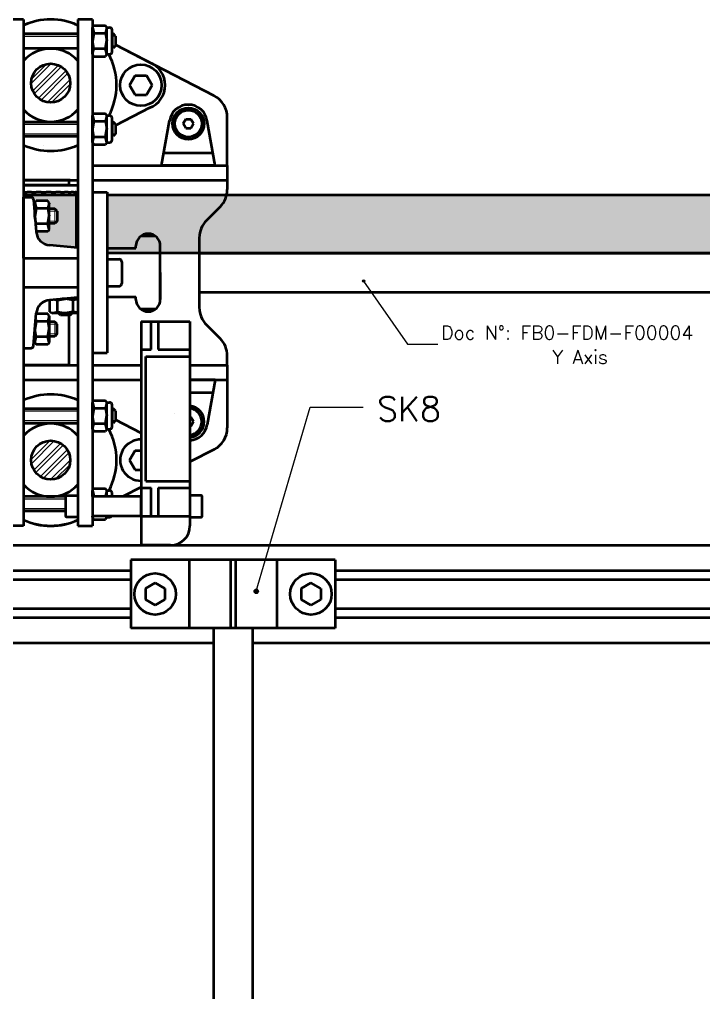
# Model space of a CAD drawing. Extents: x 28090 to 29926, y -10629 to -9321.
# Drawn here: x 28382.4 to 28522.8, y -9635.7 to -9435.9 of the extents above; entities that cross this region are included whole.
import ezdxf

# ---------------------------------------------------------------- set-up
doc = ezdxf.new("R2010")
doc.units = 0
doc.linetypes.add('CENTER', pattern=[50.8, 31.75, -6.35, 6.35, -6.35])
doc.linetypes.add('DASHED', pattern=[19.05, 12.7, -6.35])
for name, color, linetype, lineweight in [('Centro', 1, 'CENTER', 15), ('Cooler', 7, 'Continuous', 50), ('Fixação e Transmissão', 5, 'Continuous', 50), ('Guias', 30, 'Continuous', 50), ('Linha tracejada', 254, 'DASHED', 15), ('Perfis e Cantoneiras', 2, 'Continuous', 50), ('Peças Usinadas', 120, 'Continuous', 50)]:
    doc.layers.add(name, color=color, linetype=linetype, lineweight=lineweight)
doc.layers.add('Cotas', color=90, linetype='Continuous')
doc.layers.add('Hachura', color=9, linetype='Continuous')
doc.styles.get("Standard").update_dxf_attribs({"font": 'romans.shx'})

msp = doc.modelspace()

# ---------------------------------------------------------------- hatches: boundary and pattern name
at = {"layer": 'Cotas'}
h = msp.add_hatch(color=256, dxfattribs=at)
h.dxf.hatch_style = 1
h.paths.add_polyline_path([(28453.283, -9489.597, -0.2411741), (28453.176, -9489.807, -0.6113775), (28452.766, -9489.597, -1), (28453.283, -9489.597)])
h = msp.add_hatch(color=256, dxfattribs=at)
h.dxf.hatch_style = 1
h.paths.add_polyline_path([(28430.517, -9553.314, 0.2411741), (28430.706, -9553.684, 0.6113775), (28431.429, -9553.314, 1), (28430.517, -9553.314)])
at = {"layer": 'Hachura'}
h = msp.add_hatch(dxfattribs=at)
h.set_pattern_fill('ANSI32', color=256, scale=0.2)
h.paths.add_polyline_path([(28384.78, -9448.937, 1), (28392.78, -9448.937, 1), (28384.78, -9448.937)])
h = msp.add_hatch(dxfattribs=at)
h.set_pattern_fill('ANSI32', color=256, scale=0.2)
h.paths.add_polyline_path([(28384.78, -9526.368, 1), (28392.78, -9526.368, 1), (28384.78, -9526.368)])
at = {"layer": 'Peças Usinadas'}
h = msp.add_hatch(color=2, dxfattribs=at)
h.dxf.hatch_style = 1
h.paths.add_polyline_path([(28394.03, -9471.868), (28383.19, -9471.868), (28383.19, -9472.368), (28384.732, -9472.368, -0.3888787), (28385.23, -9472.825), (28385.291, -9473.518), (28385.546, -9473.518), (28385.791, -9473.093), (28388.2, -9473.093), (28388.446, -9473.518), (28388.446, -9474.768), (28389.59, -9474.768), (28390.09, -9475.268), (28390.09, -9477.268), (28389.59, -9477.768), (28388.446, -9477.768), (28388.446, -9479.018), (28388.2, -9479.444), (28385.809, -9479.444), (28385.815, -9479.516, 0.3639702), (28388.542, -9482.243), (28394.03, -9482.723), (28394.03, -9471.868)])
h = msp.add_hatch(color=2, dxfattribs=at)
h.dxf.hatch_style = 1
h.paths.add_polyline_path([(28394.37, -9471.868), (28394.03, -9471.868), (28394.03, -9482.723), (28394.37, -9482.753), (28394.37, -9471.868)])
h = msp.add_hatch(color=2, dxfattribs=at)
h.dxf.hatch_style = 1
h.paths.add_polyline_path([(28420.745, -9477.154), (28423.566, -9474.333, 0.1433499), (28424.914, -9471.868), (28400.37, -9471.868), (28400.37, -9482.868), (28406.28, -9482.868), (28406.28, -9482.368, -0.236068), (28407.28, -9480.368, -0.3333333), (28410.28, -9480.368, -0.236068), (28411.28, -9482.368), (28411.28, -9483.868), (28419.28, -9483.868), (28419.28, -9480.69, -0.1989124), (28420.745, -9477.154)])
h = msp.add_hatch(color=2, dxfattribs=at)
h.dxf.hatch_style = 1
h.paths.add_polyline_path([(28546.703, -9473.618), (28542.703, -9473.618, -0.4142136), (28541.703, -9472.618), (28541.703, -9471.868), (28424.914, -9471.868, -0.1433499), (28423.566, -9474.333), (28420.745, -9477.154, 0.1989124), (28419.28, -9480.69), (28419.28, -9483.868), (28546.703, -9483.868), (28546.703, -9477.868), (28546.703, -9473.618)])
h = msp.add_hatch(color=2, dxfattribs=at)
h.dxf.hatch_style = 1
h.paths.add_polyline_path([(28410.28, -9480.368), (28407.28, -9480.368, 0.236068), (28406.28, -9482.368), (28406.28, -9482.868), (28400.37, -9482.868), (28400.37, -9483.868), (28411.28, -9483.868), (28411.28, -9483.868), (28411.28, -9482.368, 0.236068), (28410.28, -9480.368)])

# ---------------------------------------------------------------- linework, layer by layer
at = {"layer": 'Centro', "ltscale": 0.1}
msp.add_line((28387.242, -9461.754), (28387.242, -9461.771), dxfattribs=at)
at = {"layer": 'Cooler'}
for p, q in [((28407.37, -9497.87), (28417.37, -9497.87)), ((28407.37, -9497.87), (28407.37, -9543.87)), ((28409.424, -9503.664), (28409.424, -9497.87)), ((28410.867, -9497.87), (28410.867, -9503.664)), ((28417.37, -9497.87), (28417.37, -9539.87)), ((28407.386, -9503.664), (28409.424, -9503.664)), ((28410.867, -9503.664), (28417.37, -9503.664)), ((28408.275, -9530.678), (28408.275, -9505.062)), ((28408.275, -9505.062), (28417.37, -9505.062)), ((28408.275, -9530.678), (28417.37, -9530.678)), ((28407.386, -9532.076), (28409.424, -9532.076)), ((28409.424, -9537.87), (28409.424, -9532.076)), ((28410.867, -9532.076), (28417.37, -9532.076)), ((28410.867, -9532.076), (28410.867, -9537.87)), ((28407.37, -9537.87), (28417.37, -9537.87)), ((28413.37, -9543.87), (28407.37, -9543.87))]:
    msp.add_line(p, q, dxfattribs=at)
msp.add_arc((28413.37, -9539.87), 4, 270, 360, dxfattribs=at)
at = {"layer": 'Cotas'}
for p, q in [((28453.025, -9489.597), (28462.058, -9502.525)), ((28462.058, -9502.525), (28468.233, -9502.525)), ((28430.973, -9553.314), (28442.028, -9515.529)), ((28442.028, -9515.529), (28452.92, -9515.529))]:
    msp.add_line(p, q, dxfattribs=at)
for centre, radius in [((28453.025, -9489.597), 0.259), ((28430.973, -9553.314), 0.456)]:
    msp.add_circle(centre, radius, dxfattribs=at)
at = {"layer": 'Fixação e Transmissão'}
for p, q in [((28383.19, -9438.768), (28394.37, -9438.768)), ((28397.37, -9437.518), (28397.616, -9437.093)), ((28397.37, -9443.018), (28397.37, -9437.518)), ((28397.37, -9437.518), (28397.616, -9438.681)), ((28397.616, -9438.681), (28397.37, -9440.268)), ((28397.616, -9437.093), (28400.025, -9437.093)), ((28397.616, -9438.681), (28400.025, -9438.681)), ((28400.27, -9437.518), (28400.025, -9437.093)), ((28400.27, -9437.518), (28400.025, -9438.681)), ((28400.025, -9438.681), (28400.27, -9440.268)), ((28400.27, -9443.018), (28400.27, -9437.518)), ((28400.27, -9437.518), (28400.87, -9437.518)), ((28401.37, -9442.518), (28401.37, -9438.018)), ((28401.59, -9438.768), (28401.37, -9438.768)), ((28402.09, -9439.268), (28401.59, -9438.768)), ((28397.616, -9441.856), (28397.37, -9440.268)), ((28400.025, -9441.856), (28400.27, -9440.268)), ((28402.09, -9439.268), (28402.09, -9441.268)), ((28383.19, -9441.768), (28394.37, -9441.768)), ((28397.37, -9443.018), (28397.616, -9441.856)), ((28397.616, -9441.856), (28400.025, -9441.856)), ((28400.27, -9443.018), (28400.025, -9441.856)), ((28401.59, -9441.768), (28401.37, -9441.768)), ((28402.09, -9441.268), (28401.59, -9441.768)), ((28409.086, -9444.706), (28402.09, -9441.093)), ((28397.37, -9443.018), (28397.616, -9443.444)), ((28397.616, -9443.444), (28400.025, -9443.444)), ((28400.27, -9443.018), (28400.025, -9443.444)), ((28400.27, -9443.018), (28400.87, -9443.018)), ((28406.125, -9447.368), (28404.971, -9449.368)), ((28408.435, -9447.368), (28409.59, -9449.368)), ((28406.125, -9451.368), (28404.971, -9449.368)), ((28408.435, -9451.368), (28409.59, -9449.368)), ((28408.435, -9451.368), (28408.435, -9451.368)), ((28409.086, -9454.031), (28402.09, -9457.644)), ((28383.19, -9456.868), (28394.37, -9456.868)), ((28397.37, -9455.618), (28397.616, -9455.193)), ((28397.37, -9461.118), (28397.37, -9455.618)), ((28397.37, -9455.618), (28397.616, -9456.781)), ((28397.616, -9456.781), (28397.37, -9458.368)), ((28397.616, -9455.193), (28400.025, -9455.193)), ((28397.616, -9456.781), (28400.025, -9456.781)), ((28400.27, -9455.618), (28400.025, -9455.193)), ((28400.27, -9455.618), (28400.025, -9456.781)), ((28400.025, -9456.781), (28400.27, -9458.368)), ((28400.27, -9461.118), (28400.27, -9455.618)), ((28400.27, -9455.618), (28400.87, -9455.618)), ((28401.37, -9460.618), (28401.37, -9456.118)), ((28401.59, -9456.868), (28401.37, -9456.868)), ((28402.09, -9457.368), (28401.59, -9456.868)), ((28416.501, -9456.352), (28415.972, -9457.268)), ((28417.559, -9456.352), (28418.088, -9457.268)), ((28397.616, -9459.956), (28397.37, -9458.368)), ((28400.025, -9459.956), (28400.27, -9458.368)), ((28402.09, -9457.368), (28402.09, -9459.368)), ((28411.777, -9458.858), (28411.777, -9458.858)), ((28416.501, -9458.184), (28415.972, -9457.268)), ((28417.559, -9458.184), (28418.088, -9457.268)), ((28383.19, -9459.868), (28394.37, -9459.868)), ((28397.37, -9461.118), (28397.616, -9459.956)), ((28397.616, -9459.956), (28400.025, -9459.956)), ((28400.27, -9461.118), (28400.025, -9459.956)), ((28401.59, -9459.868), (28401.37, -9459.868)), ((28402.09, -9459.368), (28401.59, -9459.868)), ((28397.37, -9461.118), (28397.616, -9461.544)), ((28397.616, -9461.544), (28400.025, -9461.544)), ((28400.27, -9461.118), (28400.025, -9461.544)), ((28400.27, -9461.118), (28400.87, -9461.118)), ((28394.03, -9471.368), (28394.03, -9482.723)), ((28385.546, -9473.518), (28385.291, -9473.518)), ((28385.546, -9473.518), (28385.791, -9473.093)), ((28385.546, -9476.432), (28385.546, -9473.518)), ((28385.546, -9473.518), (28385.791, -9474.681)), ((28385.791, -9474.681), (28385.546, -9476.268)), ((28388.2, -9473.093), (28385.791, -9473.093)), ((28388.2, -9474.681), (28385.791, -9474.681)), ((28388.446, -9473.518), (28388.2, -9473.093)), ((28388.446, -9473.518), (28388.2, -9474.681)), ((28388.2, -9474.681), (28388.446, -9476.268)), ((28388.446, -9479.018), (28388.446, -9473.518)), ((28389.59, -9474.768), (28388.446, -9474.768)), ((28390.09, -9475.268), (28389.59, -9474.768)), ((28385.791, -9477.856), (28385.546, -9476.268)), ((28388.2, -9477.856), (28388.446, -9476.268)), ((28390.09, -9475.268), (28390.09, -9477.268)), ((28385.706, -9478.261), (28385.791, -9477.856)), ((28388.2, -9477.856), (28385.791, -9477.856)), ((28388.446, -9479.018), (28388.2, -9477.856)), ((28389.59, -9477.768), (28388.446, -9477.768)), ((28390.09, -9477.268), (28389.59, -9477.768)), ((28388.2, -9479.444), (28385.791, -9479.444)), ((28388.446, -9479.018), (28388.2, -9479.444)), ((28400.37, -9485.118), (28400.37, -9490.618)), ((28403.37, -9485.618), (28403.37, -9490.118)), ((28388.669, -9493.483), (28388.615, -9493.514)), ((28388.615, -9495.923), (28388.615, -9493.514)), ((28389.648, -9493.397), (28390.202, -9493.514)), ((28390.202, -9493.514), (28391.79, -9493.268)), ((28390.202, -9495.923), (28390.202, -9493.514)), ((28394.37, -9493.268), (28391.118, -9493.268)), ((28393.378, -9493.514), (28391.79, -9493.268)), ((28394.37, -9493.304), (28393.378, -9493.514)), ((28393.378, -9495.923), (28393.378, -9493.514)), ((28388.2, -9496.293), (28385.791, -9496.293)), ((28388.446, -9496.718), (28388.2, -9496.293)), ((28388.446, -9496.718), (28388.2, -9497.881)), ((28388.446, -9496.718), (28388.446, -9502.218)), ((28389.04, -9496.168), (28388.615, -9495.923)), ((28389.04, -9496.168), (28390.202, -9495.923)), ((28394.37, -9496.168), (28389.04, -9496.168)), ((28390.202, -9495.923), (28391.79, -9496.168)), ((28390.79, -9496.568), (28390.39, -9496.168)), ((28392.79, -9496.568), (28390.79, -9496.568)), ((28393.378, -9495.923), (28391.79, -9496.168)), ((28392.79, -9496.568), (28393.19, -9496.168)), ((28394.37, -9496.133), (28393.378, -9495.923)), ((28385.791, -9497.881), (28385.546, -9499.468)), ((28385.706, -9497.476), (28385.791, -9497.881)), ((28388.2, -9497.881), (28385.791, -9497.881)), ((28388.2, -9497.881), (28388.446, -9499.468)), ((28389.59, -9497.968), (28388.446, -9497.968)), ((28390.09, -9498.468), (28389.59, -9497.968)), ((28390.09, -9500.468), (28390.09, -9498.468)), ((28385.546, -9499.305), (28385.546, -9502.218)), ((28385.791, -9501.056), (28385.546, -9499.468)), ((28388.2, -9501.056), (28388.446, -9499.468)), ((28390.09, -9500.468), (28389.59, -9500.968)), ((28385.546, -9502.218), (28385.291, -9502.218)), ((28385.546, -9502.218), (28385.791, -9501.056)), ((28385.546, -9502.218), (28385.791, -9502.644)), ((28388.2, -9501.056), (28385.791, -9501.056)), ((28388.2, -9502.644), (28385.791, -9502.644)), ((28388.446, -9502.218), (28388.2, -9501.056)), ((28388.446, -9502.218), (28388.2, -9502.644)), ((28389.59, -9500.968), (28388.446, -9500.968)), ((28397.37, -9514.518), (28397.616, -9514.093)), ((28397.37, -9520.018), (28397.37, -9514.518)), ((28397.37, -9514.518), (28397.616, -9515.681)), ((28397.616, -9514.093), (28400.025, -9514.093)), ((28400.27, -9514.518), (28400.025, -9514.093)), ((28400.27, -9514.518), (28400.025, -9515.681)), ((28400.27, -9520.018), (28400.27, -9514.518)), ((28400.27, -9514.518), (28400.87, -9514.518)), ((28383.19, -9515.768), (28394.37, -9515.768)), ((28397.616, -9515.681), (28397.37, -9517.268)), ((28397.616, -9515.681), (28400.025, -9515.681)), ((28400.025, -9515.681), (28400.27, -9517.268)), ((28401.37, -9519.518), (28401.37, -9515.018)), ((28401.59, -9515.768), (28401.37, -9515.768)), ((28402.09, -9516.268), (28401.59, -9515.768)), ((28402.09, -9516.268), (28402.09, -9518.268)), ((28414.277, -9516.879), (28414.277, -9516.879)), ((28383.19, -9518.768), (28394.37, -9518.768)), ((28397.616, -9518.856), (28397.37, -9517.268)), ((28397.37, -9520.018), (28397.616, -9518.856)), ((28397.616, -9518.856), (28400.025, -9518.856)), ((28400.025, -9518.856), (28400.27, -9517.268)), ((28400.27, -9520.018), (28400.025, -9518.856)), ((28401.59, -9518.768), (28401.37, -9518.768)), ((28402.09, -9518.268), (28401.59, -9518.768)), ((28407.37, -9520.82), (28402.09, -9518.093)), ((28417.559, -9517.552), (28418.088, -9518.468)), ((28417.559, -9519.384), (28418.088, -9518.468)), ((28397.37, -9520.018), (28397.616, -9520.444)), ((28397.616, -9520.444), (28400.025, -9520.444)), ((28400.27, -9520.018), (28400.025, -9520.444)), ((28400.27, -9520.018), (28400.87, -9520.018)), ((28406.125, -9524.368), (28404.971, -9526.368)), ((28406.125, -9528.368), (28404.971, -9526.368)), ((28397.37, -9532.618), (28397.616, -9532.193)), ((28397.37, -9532.618), (28397.616, -9533.781)), ((28397.37, -9533.87), (28397.37, -9532.618)), ((28397.616, -9532.193), (28400.025, -9532.193)), ((28400.27, -9532.618), (28400.025, -9532.193)), ((28400.27, -9532.618), (28400.025, -9533.781)), ((28400.27, -9532.618), (28400.87, -9532.618)), ((28400.27, -9533.87), (28400.27, -9532.618)), ((28407.37, -9531.917), (28403.588, -9533.87)), ((28391.87, -9533.868), (28383.19, -9533.868)), ((28407.37, -9533.87), (28397.37, -9533.87)), ((28397.37, -9533.87), (28397.37, -9533.87)), ((28397.616, -9533.781), (28397.602, -9533.87)), ((28397.616, -9533.781), (28400.025, -9533.781)), ((28400.025, -9533.781), (28400.039, -9533.87)), ((28401.37, -9533.87), (28401.37, -9533.118)), ((28401.59, -9533.868), (28401.37, -9533.868)), ((28401.592, -9533.87), (28401.59, -9533.868)), ((28407.37, -9537.87), (28407.37, -9533.87)), ((28391.87, -9536.868), (28383.19, -9536.868)), ((28397.37, -9538.118), (28397.37, -9537.87)), ((28397.37, -9538.118), (28397.423, -9537.87)), ((28407.37, -9537.87), (28397.37, -9537.87)), ((28397.37, -9538.118), (28397.616, -9538.544)), ((28397.616, -9538.544), (28400.025, -9538.544)), ((28400.27, -9538.118), (28400.025, -9538.544)), ((28400.27, -9538.118), (28400.218, -9537.87)), ((28400.27, -9538.118), (28400.27, -9537.87)), ((28400.27, -9538.118), (28400.87, -9538.118)), ((28447.201, -9546.868), (28405.201, -9546.868)), ((28405.201, -9546.868), (28405.201, -9560.868)), ((28417.201, -9546.868), (28417.201, -9560.868)), ((28425.701, -9546.868), (28425.701, -9560.868)), ((28426.701, -9546.868), (28426.701, -9560.868)), ((28435.201, -9546.868), (28435.201, -9560.868)), ((28447.201, -9546.868), (28447.201, -9560.868)), ((28408.201, -9552.714), (28410.201, -9551.559)), ((28412.201, -9552.714), (28410.201, -9551.559)), ((28440.201, -9552.714), (28442.201, -9551.559)), ((28444.201, -9552.714), (28442.201, -9551.559)), ((28408.201, -9555.023), (28410.201, -9556.178)), ((28412.201, -9555.023), (28410.201, -9556.178)), ((28440.201, -9555.023), (28442.201, -9556.178)), ((28444.201, -9555.023), (28442.201, -9556.178)), ((28444.201, -9555.023), (28444.201, -9555.023)), ((28447.201, -9560.868), (28405.201, -9560.868))]:
    msp.add_line(p, q, dxfattribs=at)
at = {"layer": 'Fixação e Transmissão', "ltscale": 0.1}
for p, q in [((28406.125, -9447.368), (28408.435, -9447.368)), ((28406.125, -9451.368), (28408.435, -9451.368)), ((28416.501, -9456.352), (28417.559, -9456.352)), ((28416.501, -9458.184), (28417.559, -9458.184)), ((28400.37, -9485.118), (28402.87, -9485.118)), ((28400.37, -9490.618), (28402.87, -9490.618)), ((28417.37, -9517.552), (28417.559, -9517.552)), ((28417.37, -9519.384), (28417.559, -9519.384)), ((28406.125, -9524.368), (28407.37, -9524.368)), ((28406.125, -9528.368), (28407.37, -9528.368)), ((28408.201, -9552.714), (28408.201, -9555.023)), ((28412.201, -9552.714), (28412.201, -9555.023)), ((28440.201, -9552.714), (28440.201, -9555.023)), ((28444.201, -9552.714), (28444.201, -9555.023))]:
    msp.add_line(p, q, dxfattribs=at)
at = {"layer": 'Fixação e Transmissão', "color": 7}
for p, q in [((28392.53, -9468.868), (28383.19, -9468.868)), ((28392.783, -9468.868), (28383.19, -9468.868)), ((28392.53, -9469.868), (28383.19, -9469.868)), ((28392.53, -9506.868), (28383.19, -9506.868))]:
    msp.add_line(p, q, dxfattribs=at)
at = {"layer": 'Fixação e Transmissão', "color": 7, "ltscale": 0.1}
for p, q in [((28392.53, -9469.868), (28392.53, -9468.868)), ((28392.53, -9506.868), (28392.53, -9496.568))]:
    msp.add_line(p, q, dxfattribs=at)
at = {"layer": 'Fixação e Transmissão', "flags": 128}
msp.add_lwpolyline([(28383.19, -9469.868), (28394.37, -9469.868)], dxfattribs=at)
for points in [[(28394.37, -9538.12), (28392.12, -9538.12, -0.4142136), (28391.87, -9537.87), (28391.87, -9533.87, -0.4142136), (28392.12, -9533.62), (28394.37, -9533.62)], [(28417.37, -9538.12), (28419.62, -9538.12, 0.4142136), (28419.87, -9537.87), (28419.87, -9533.87, 0.4142136), (28419.62, -9533.62), (28417.37, -9533.62)]]:
    msp.add_lwpolyline(points, format="xyb", close=True, dxfattribs=at)
at = {"layer": 'Fixação e Transmissão'}
for centre, radius in [((28407.28, -9449.368), 4.25), ((28417.03, -9457.268), 2.75), ((28410.201, -9553.868), 4.25), ((28442.201, -9553.868), 4.25)]:
    msp.add_circle(centre, radius, dxfattribs=at)
for centre, radius, start, end in [((28388.78, -9449.368), 13.5, 65.53819, 114.46181), ((28400.87, -9438.018), 0.5, 0, 90), ((28400.87, -9442.518), 0.5, 270, 360), ((28388.78, -9449.368), 13.5, 0, 28.05834), ((28407.28, -9449.368), 5, 291.17688, 68.82312), ((28388.78, -9449.368), 13.5, 332.42153, 360), ((28400.87, -9456.118), 0.5, 0, 90), ((28400.87, -9460.618), 0.5, 270, 360), ((28388.78, -9449.368), 13.5, 245.53819, 294.46181), ((28402.87, -9485.618), 0.5, 360, 90), ((28402.87, -9490.118), 0.5, 270, 360), ((28388.78, -9526.368), 13.5, 65.53819, 114.46181), ((28400.87, -9515.018), 0.5, 0, 90), ((28417.03, -9518.468), 2.75, 277.10565, 82.89435), ((28388.78, -9526.368), 13.5, 360, 28.05834), ((28400.87, -9519.518), 0.5, 270, 360), ((28407.28, -9526.368), 4.25, 88.7843, 271.2157), ((28388.78, -9526.368), 13.5, 332.42153, 360), ((28400.87, -9533.118), 0.5, 0, 90), ((28388.78, -9526.368), 13.5, 245.53819, 294.46181), ((28400.87, -9537.618), 0.5, 270, 329.78628)]:
    msp.add_arc(centre, radius, start, end, dxfattribs=at)
for points, degree in [([(28383.19, -9471.368), (28383.534, -9471.368), (28383.953, -9471.368)], 2), ([(28384.864, -9471.368), (28384.389, -9471.368), (28383.953, -9471.368)], 2), ([(28384.864, -9471.368), (28385.322, -9471.368), (28385.805, -9471.368)], 2), ([(28386.827, -9471.368), (28386.308, -9471.368), (28385.805, -9471.368)], 2), ([(28386.827, -9471.368), (28387.826, -9471.368)], 1), ([(28388.858, -9471.368), (28388.347, -9471.368), (28387.826, -9471.368)], 2), ([(28388.858, -9471.368), (28389.349, -9471.368), (28389.818, -9471.368)], 2), ([(28390.759, -9471.368), (28390.306, -9471.368), (28389.818, -9471.368)], 2), ([(28390.759, -9471.368), (28391.194, -9471.368), (28391.586, -9471.368)], 2), ([(28392.344, -9471.368), (28391.994, -9471.368), (28391.586, -9471.368)], 2), ([(28392.344, -9471.368), (28392.681, -9471.368), (28392.957, -9471.368)], 2), ([(28393.458, -9471.368), (28393.244, -9471.368), (28392.957, -9471.368)], 2), ([(28393.458, -9471.368), (28393.664, -9471.368), (28393.797, -9471.368)], 2), ([(28393.992, -9471.368), (28393.935, -9471.368), (28393.797, -9471.368)], 2), ([(28393.992, -9471.368), (28394.37, -9471.368), (28394.37, -9471.368)], 2)]:
    msp.add_open_spline(points, degree=degree, dxfattribs=at)
at = {"layer": 'Guias'}
for p, q in [((28410.28, -9480.368), (28407.28, -9480.368)), ((28411.28, -9493.368), (28411.28, -9482.368)), ((28410.28, -9495.368), (28407.28, -9495.368))]:
    msp.add_line(p, q, dxfattribs=at)
for centre in [(28388.78, -9448.937), (28388.78, -9526.368)]:
    msp.add_circle(centre, 4, dxfattribs=at)
for centre, start, end in [((28388.78, -9449.368), 41.81031, 138.18969), ((28388.78, -9449.368), 221.81031, 318.18969), ((28388.78, -9526.368), 41.81031, 138.18969), ((28388.78, -9526.368), 221.81031, 318.18969)]:
    msp.add_arc(centre, 7.5, start, end, dxfattribs=at)
at = {"layer": 'Hachura'}
for p, q in [((28383.19, -9439.268), (28394.37, -9439.268)), ((28383.19, -9457.368), (28394.37, -9457.368)), ((28383.19, -9459.368), (28394.37, -9459.368)), ((28383.19, -9516.268), (28394.37, -9516.268)), ((28383.19, -9518.268), (28394.37, -9518.268)), ((28391.87, -9534.368), (28383.19, -9534.368)), ((28391.87, -9536.368), (28383.19, -9536.368))]:
    msp.add_line(p, q, dxfattribs=at)
at = {"layer": 'Linha tracejada'}
for p, q in [((28401.59, -9441.768), (28401.59, -9438.768)), ((28402.09, -9439.268), (28401.37, -9439.268)), ((28402.09, -9441.268), (28401.37, -9441.268)), ((28401.59, -9459.868), (28401.59, -9456.868)), ((28402.09, -9457.368), (28401.37, -9457.368)), ((28402.09, -9459.368), (28401.37, -9459.368)), ((28389.59, -9477.768), (28389.59, -9474.768)), ((28390.09, -9475.268), (28388.446, -9475.268)), ((28390.09, -9477.268), (28388.446, -9477.268)), ((28390.79, -9496.568), (28390.79, -9496.168)), ((28392.79, -9496.568), (28392.79, -9496.168)), ((28390.09, -9498.468), (28388.446, -9498.468)), ((28389.59, -9497.968), (28389.59, -9500.968)), ((28390.09, -9500.468), (28388.446, -9500.468)), ((28402.09, -9516.268), (28401.37, -9516.268)), ((28401.59, -9518.768), (28401.59, -9515.768)), ((28402.09, -9518.268), (28401.37, -9518.268)), ((28401.59, -9533.87), (28401.59, -9533.868))]:
    msp.add_line(p, q, dxfattribs=at)
at = {"layer": 'Perfis e Cantoneiras'}
for p, q in [((28411.53, -9465.868), (28413.172, -9456.695)), ((28422.53, -9465.868), (28420.888, -9456.695)), ((28412, -9463.243), (28422.06, -9463.243)), ((28422.53, -9465.868), (28411.53, -9465.868)), ((28383.19, -9484.868), (28383.19, -9472.368)), ((28383.19, -9472.368), (28384.732, -9472.368)), ((28385.23, -9472.825), (28385.815, -9479.516)), ((28394.37, -9482.753), (28388.542, -9482.243)), ((28383.19, -9490.868), (28383.19, -9503.368)), ((28394.37, -9492.984), (28388.542, -9493.494)), ((28385.23, -9502.912), (28385.815, -9496.221)), ((28383.19, -9503.368), (28384.732, -9503.368)), ((28422.53, -9509.868), (28417.37, -9509.868)), ((28422.53, -9509.868), (28420.888, -9519.041)), ((28417.37, -9512.494), (28422.06, -9512.494)), ((28360.65, -9543.868), (28556.703, -9543.868)), ((28313.205, -9549.068), (28405.201, -9549.068)), ((28313.205, -9550.868), (28405.201, -9550.868)), ((28447.201, -9549.068), (28556.703, -9549.068)), ((28447.201, -9550.868), (28556.703, -9550.868)), ((28363.203, -9556.868), (28405.201, -9556.868)), ((28447.201, -9556.868), (28556.703, -9556.868)), ((28363.203, -9558.668), (28405.201, -9558.668)), ((28447.201, -9558.668), (28556.703, -9558.668)), ((28363.203, -9563.868), (28422.171, -9563.868)), ((28430.171, -9563.868), (28556.703, -9563.868))]:
    msp.add_line(p, q, dxfattribs=at)
at = {"layer": 'Perfis e Cantoneiras', "color": 7}
for p, q in [((28422.171, -9560.868), (28422.203, -9799.868)), ((28430.171, -9560.868), (28430.203, -9799.868))]:
    msp.add_line(p, q, dxfattribs=at)
at = {"layer": 'Perfis e Cantoneiras'}
msp.add_circle((28417.03, -9457.268), 3.256, dxfattribs=at)
for centre, radius, start, end in [((28417.03, -9457.268), 3.9, 8.44946, 171.55054), ((28384.732, -9472.868), 0.5, 5, 90), ((28388.804, -9479.255), 3, 185, 265), ((28388.804, -9496.482), 3, 95, 175), ((28384.732, -9502.868), 0.5, 270, 355), ((28417.03, -9518.468), 3.256, 275.99633, 84.00367), ((28417.03, -9518.468), 3.9, 275.00387, 351.55054)]:
    msp.add_arc(centre, radius, start, end, dxfattribs=at)
at = {"layer": 'Peças Usinadas'}
for p, q in [((28383.19, -9435.868), (28380.19, -9435.868)), ((28383.19, -9435.868), (28383.19, -9539.868)), ((28394.37, -9435.868), (28394.37, -9539.868)), ((28397.37, -9435.868), (28394.37, -9435.868)), ((28397.37, -9435.868), (28397.37, -9533.87)), ((28422.324, -9451.542), (28402.09, -9441.093)), ((28425.03, -9465.868), (28425.03, -9455.984)), ((28397.37, -9465.868), (28425.03, -9465.868)), ((28425.03, -9465.868), (28425.03, -9468.868)), ((28383.19, -9468.868), (28394.37, -9468.868)), ((28397.37, -9468.868), (28425.03, -9468.868)), ((28425.03, -9468.868), (28425.03, -9470.797)), ((28383.19, -9471.868), (28394.37, -9471.868)), ((28397.37, -9471.368), (28400.37, -9471.368)), ((28400.37, -9471.368), (28400.37, -9504.368)), ((28400.37, -9471.868), (28541.703, -9471.868)), ((28423.566, -9474.333), (28420.745, -9477.154)), ((28419.28, -9480.69), (28419.28, -9495.047)), ((28406.28, -9482.868), (28406.28, -9482.368)), ((28411.28, -9487.868), (28411.28, -9482.368)), ((28383.19, -9484.868), (28394.37, -9484.868)), ((28546.703, -9483.868), (28400.37, -9483.868)), ((28411.28, -9487.868), (28411.28, -9493.368)), ((28411.28, -9493.368), (28411.28, -9487.868)), ((28383.19, -9490.868), (28394.37, -9490.868)), ((28406.28, -9493.368), (28406.28, -9492.868)), ((28423.566, -9501.404), (28420.745, -9498.583)), ((28397.37, -9504.368), (28400.37, -9504.368)), ((28383.19, -9506.868), (28394.37, -9506.868)), ((28397.37, -9506.868), (28407.37, -9506.868)), ((28417.37, -9506.868), (28425.03, -9506.868)), ((28425.03, -9506.868), (28425.03, -9504.94)), ((28425.03, -9506.868), (28425.03, -9509.868)), ((28383.19, -9509.868), (28394.37, -9509.868)), ((28397.37, -9509.868), (28407.37, -9509.868)), ((28417.37, -9509.868), (28425.03, -9509.868)), ((28425.03, -9509.868), (28425.03, -9519.753)), ((28422.324, -9524.195), (28417.37, -9526.753)), ((28407.37, -9531.917), (28403.588, -9533.87)), ((28397.37, -9533.87), (28397.37, -9539.868)), ((28383.19, -9539.868), (28380.19, -9539.868)), ((28394.37, -9539.868), (28397.37, -9539.868))]:
    msp.add_line(p, q, dxfattribs=at)
at = {"layer": 'Peças Usinadas', "ltscale": 0.1}
for p, q in [((28400.37, -9482.868), (28406.28, -9482.868)), ((28400.37, -9492.868), (28406.28, -9492.868))]:
    msp.add_line(p, q, dxfattribs=at)
at = {"layer": 'Peças Usinadas', "color": 7, "ltscale": 0.25}
for p, q in [((28419.28, -9483.868), (28546.703, -9483.868)), ((28419.28, -9491.868), (28546.703, -9491.868))]:
    msp.add_line(p, q, dxfattribs=at)
at = {"layer": 'Peças Usinadas'}
for centre, radius, start, end in [((28388.78, -9449.242), 13.374, 65.29181, 114.70819), ((28420.03, -9455.984), 5, 360, 62.6895), ((28420.03, -9470.797), 5, 315, 360), ((28424.28, -9480.69), 5, 135, 180), ((28408.78, -9482.368), 2.5, 0, 180), ((28408.78, -9493.368), 2.5, 180, 360), ((28424.28, -9495.047), 5, 180, 225), ((28420.03, -9504.94), 5, 360, 45), ((28420.03, -9519.753), 5, 297.3105, 360), ((28388.78, -9526.348), 13.5, 245.53819, 294.46181)]:
    msp.add_arc(centre, radius, start, end, dxfattribs=at)

# ---------------------------------------------------------------- texts
at = {"layer": 'Cotas'}
for s, height, p in [('Doc N°: FB0-FDM-F00004', 2.835, (28468.919, -9501.62)), ('Y Axis', 2.835, (28491.752, -9506.62)), ('SK8', 5, (28455.801, -9518.342))]:
    msp.add_text(s, height=height, dxfattribs=at).set_placement(p)

doc.saveas('drawing.dxf')
